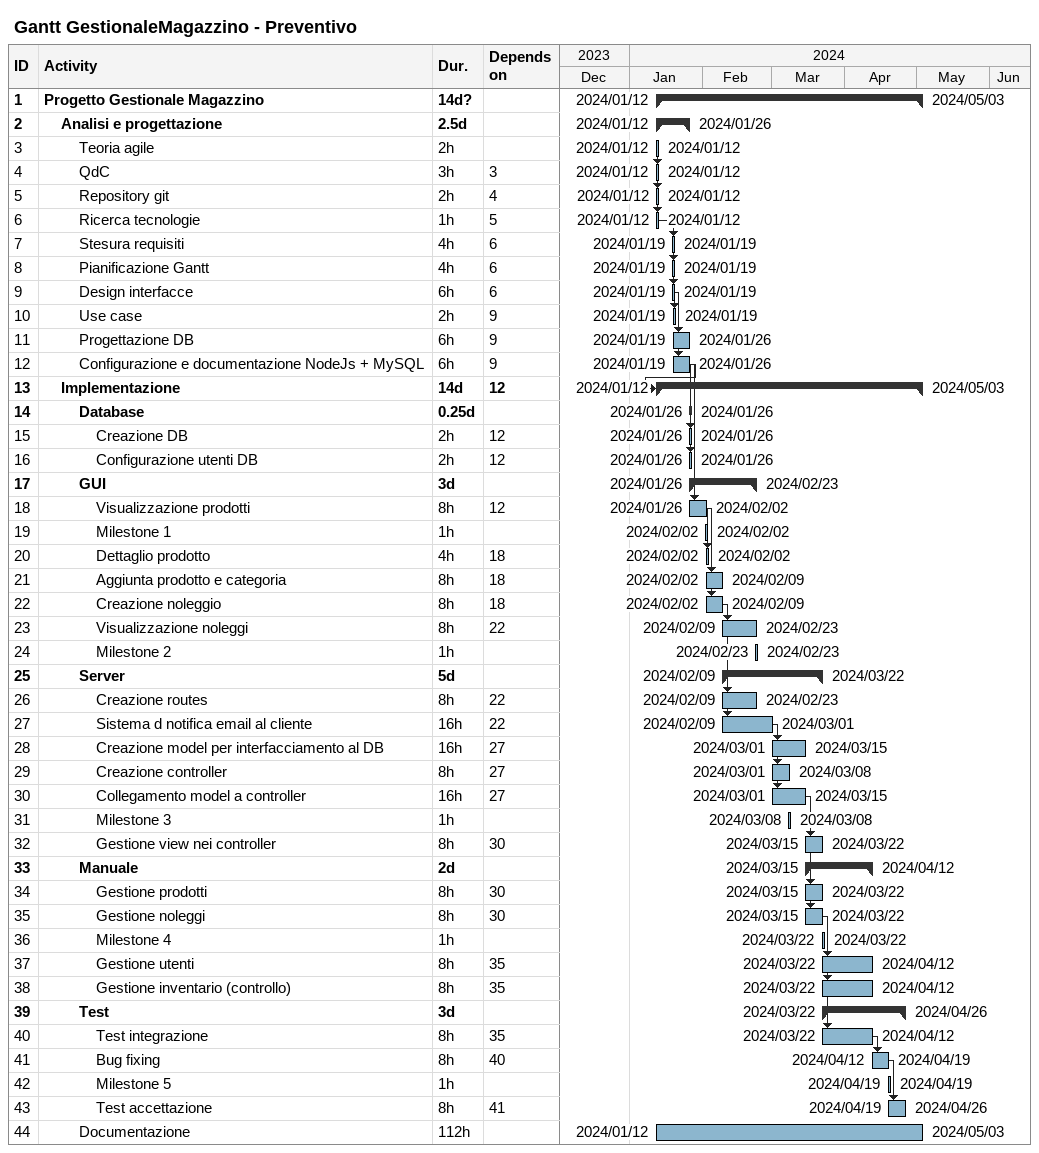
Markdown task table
Gantt GestionaleMagazzino - Preventivo

| ID | Level | Task | Duration | Start | Finish | Predecessors |
|---|---|---|---|---|---|---|
| 1 | 1 | **Progetto Gestionale Magazzino** | 14d? | 2024-01-12 | 2024-05-03 |  |
| 2 | 2 | **Analisi e progettazione** | 2.5d | 2024-01-12 | 2024-01-26 |  |
| 3 | 3 | Teoria agile | 2h | 2024-01-12 | 2024-01-12 |  |
| 4 | 3 | QdC | 3h | 2024-01-12 | 2024-01-12 | 3 |
| 5 | 3 | Repository git | 2h | 2024-01-12 | 2024-01-12 | 4 |
| 6 | 3 | Ricerca tecnologie | 1h | 2024-01-12 | 2024-01-12 | 5 |
| 7 | 3 | Stesura requisiti | 4h | 2024-01-19 | 2024-01-19 | 6 |
| 8 | 3 | Pianificazione Gantt | 4h | 2024-01-19 | 2024-01-19 | 6 |
| 9 | 3 | Design interfacce | 6h | 2024-01-19 | 2024-01-19 | 6 |
| 10 | 3 | Use case | 2h | 2024-01-19 | 2024-01-19 | 9 |
| 11 | 3 | Progettazione DB | 6h | 2024-01-19 | 2024-01-26 | 9 |
| 12 | 3 | Configurazione e documentazione NodeJs + MySQL | 6h | 2024-01-19 | 2024-01-26 | 9 |
| 13 | 2 | **Implementazione** | 14d | 2024-01-12 | 2024-05-03 | 12 |
| 14 | 3 | **Database** | 0.25d | 2024-01-26 | 2024-01-26 |  |
| 15 | 4 | Creazione DB | 2h | 2024-01-26 | 2024-01-26 | 12 |
| 16 | 4 | Configurazione utenti DB | 2h | 2024-01-26 | 2024-01-26 | 12 |
| 17 | 3 | **GUI** | 3d | 2024-01-26 | 2024-02-23 |  |
| 18 | 4 | Visualizzazione prodotti | 8h | 2024-01-26 | 2024-02-02 | 12 |
| 19 | 4 | Milestone 1 | 1h | 2024-02-02 | 2024-02-02 |  |
| 20 | 4 | Dettaglio prodotto | 4h | 2024-02-02 | 2024-02-02 | 18 |
| 21 | 4 | Aggiunta prodotto e categoria | 8h | 2024-02-02 | 2024-02-09 | 18 |
| 22 | 4 | Creazione noleggio | 8h | 2024-02-02 | 2024-02-09 | 18 |
| 23 | 4 | Visualizzazione noleggi | 8h | 2024-02-09 | 2024-02-23 | 22 |
| 24 | 4 | Milestone 2 | 1h | 2024-02-23 | 2024-02-23 |  |
| 25 | 3 | **Server** | 5d | 2024-02-09 | 2024-03-22 |  |
| 26 | 4 | Creazione routes | 8h | 2024-02-09 | 2024-02-23 | 22 |
| 27 | 4 | Sistema d notifica email al cliente | 16h | 2024-02-09 | 2024-03-01 | 22 |
| 28 | 4 | Creazione model per interfacciamento al DB | 16h | 2024-03-01 | 2024-03-15 | 27 |
| 29 | 4 | Creazione controller | 8h | 2024-03-01 | 2024-03-08 | 27 |
| 30 | 4 | Collegamento model a controller | 16h | 2024-03-01 | 2024-03-15 | 27 |
| 31 | 4 | Milestone 3 | 1h | 2024-03-08 | 2024-03-08 |  |
| 32 | 4 | Gestione view nei controller | 8h | 2024-03-15 | 2024-03-22 | 30 |
| 33 | 3 | **Manuale** | 2d | 2024-03-15 | 2024-04-12 |  |
| 34 | 4 | Gestione prodotti | 8h | 2024-03-15 | 2024-03-22 | 30 |
| 35 | 4 | Gestione noleggi | 8h | 2024-03-15 | 2024-03-22 | 30 |
| 36 | 4 | Milestone 4 | 1h | 2024-03-22 | 2024-03-22 |  |
| 37 | 4 | Gestione utenti | 8h | 2024-03-22 | 2024-04-12 | 35 |
| 38 | 4 | Gestione inventario (controllo) | 8h | 2024-03-22 | 2024-04-12 | 35 |
| 39 | 3 | **Test** | 3d | 2024-03-22 | 2024-04-26 |  |
| 40 | 4 | Test integrazione | 8h | 2024-03-22 | 2024-04-12 | 35 |
| 41 | 4 | Bug fixing | 8h | 2024-04-12 | 2024-04-19 | 40 |
| 42 | 4 | Milestone 5 | 1h | 2024-04-19 | 2024-04-19 |  |
| 43 | 4 | Test accettazione | 8h | 2024-04-19 | 2024-04-26 | 41 |
| 44 | 3 | Documentazione | 112h | 2024-01-12 | 2024-05-03 |  |
